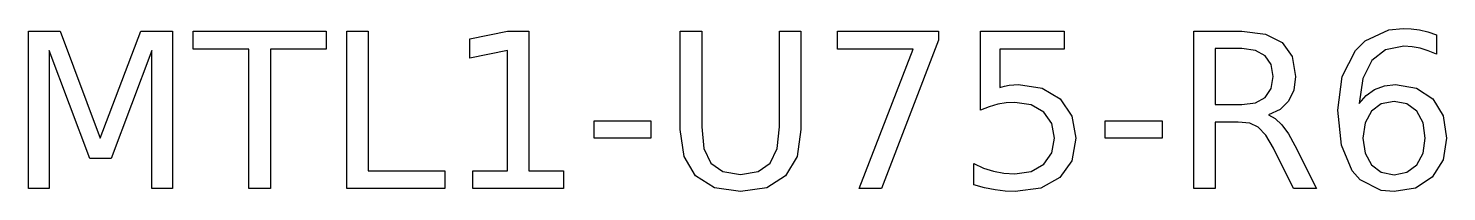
# Model space of a CAD drawing. Header units: millimetres. Extents: x -13 to 8.7, y 2 to 4.5.
import ezdxf

# ---------------------------------------------------------------- set-up
doc = ezdxf.new("R2010")
doc.units = ezdxf.units.MM

msp = doc.modelspace()

# ---------------------------------------------------------------- linework, layer by layer
at = {"layer": 'LASER_SIDE_MINUS_V'}
for points in [[(-13, 4.457), (-12.514, 4.457), (-11.9, 2.817), (-11.281, 4.457), (-10.795, 4.457), (-10.795, 2.047), (-11.114, 2.047), (-11.114, 4.163), (-11.735, 2.51), (-12.062, 2.51), (-12.683, 4.163), (-12.683, 2.047), (-13, 2.047)], [(-10.482, 4.457), (-8.444, 4.457), (-8.444, 4.182), (-9.299, 4.182), (-9.299, 2.047), (-9.627, 2.047), (-9.627, 4.182), (-10.482, 4.182)], [(-8.13, 4.457), (-7.804, 4.457), (-7.804, 2.321), (-6.63, 2.321), (-6.63, 2.047), (-8.13, 2.047)], [(-6.202, 2.321), (-5.67, 2.321), (-5.67, 4.16), (-6.249, 4.043), (-6.249, 4.34), (-5.673, 4.457), (-5.347, 4.457), (-5.347, 2.321), (-4.815, 2.321), (-4.815, 2.047), (-6.202, 2.047)], [(-3.03, 4.457), (-2.702, 4.457), (-2.702, 2.993), (-2.667, 2.659), (-2.562, 2.435), (-2.378, 2.307), (-2.107, 2.265), (-1.837, 2.307), (-1.653, 2.435), (-1.548, 2.659), (-1.513, 2.993), (-1.513, 4.457), (-1.185, 4.457), (-1.185, 2.952), (-1.244, 2.539), (-1.419, 2.241), (-1.707, 2.06), (-2.107, 2), (-2.508, 2.06), (-2.797, 2.241), (-2.972, 2.539), (-3.03, 2.952)], [(-0.627, 4.457), (0.922, 4.457), (0.922, 4.318), (0.047, 2.047), (-0.293, 2.047), (0.53, 4.182), (-0.627, 4.182)], [(1.562, 4.457), (2.841, 4.457), (2.841, 4.182), (1.86, 4.182), (1.86, 3.592), (1.931, 3.613), (2.002, 3.628), (2.073, 3.637), (2.144, 3.64), (2.505, 3.584), (2.783, 3.419), (2.96, 3.158), (3.019, 2.82), (2.958, 2.474), (2.777, 2.215), (2.485, 2.054), (2.094, 2), (1.941, 2.006), (1.785, 2.026), (1.625, 2.058), (1.46, 2.103), (1.46, 2.431), (1.607, 2.362), (1.76, 2.313), (1.919, 2.284), (2.087, 2.275), (2.337, 2.311), (2.529, 2.421), (2.652, 2.594), (2.693, 2.82), (2.652, 3.045), (2.529, 3.218), (2.337, 3.329), (2.087, 3.365), (1.957, 3.358), (1.826, 3.337), (1.695, 3.299), (1.562, 3.246)], [(5.967, 3.177), (6.071, 3.121), (6.171, 3.025), (6.271, 2.887), (6.37, 2.705), (6.702, 2.047), (6.351, 2.047), (6.043, 2.665), (5.925, 2.867), (5.811, 2.986), (5.679, 3.046), (5.505, 3.065), (5.15, 3.065), (5.15, 2.047), (4.824, 2.047), (4.824, 4.457), (5.56, 4.457), (5.921, 4.413), (6.177, 4.284), (6.329, 4.067), (6.38, 3.763), (6.354, 3.554), (6.274, 3.385), (6.145, 3.258)], [(8.535, 4.403), (8.535, 4.106), (8.411, 4.157), (8.287, 4.195), (8.162, 4.218), (8.039, 4.226), (7.754, 4.171), (7.546, 4.008), (7.412, 3.734), (7.352, 3.349), (7.459, 3.473), (7.59, 3.565), (7.741, 3.621), (7.907, 3.64), (8.232, 3.585), (8.481, 3.419), (8.639, 3.159), (8.691, 2.82), (8.636, 2.485), (8.472, 2.224), (8.216, 2.056), (7.888, 2), (7.691, 2.02), (7.371, 2.18), (7.248, 2.32), (7.083, 2.713), (7.027, 3.249), (7.095, 3.763), (7.298, 4.16), (7.446, 4.309), (7.809, 4.479), (8.026, 4.5), (8.15, 4.494), (8.274, 4.476), (8.402, 4.446)], [(5.15, 4.189), (5.15, 3.333), (5.56, 3.333), (5.767, 3.361), (5.916, 3.442), (6.006, 3.577), (6.036, 3.763), (6.006, 3.948), (5.916, 4.081), (5.767, 4.162), (5.56, 4.189)], [(7.888, 3.381), (7.691, 3.344), (7.54, 3.231), (7.444, 3.054), (7.412, 2.82), (7.444, 2.587), (7.54, 2.409), (7.691, 2.296), (7.888, 2.258), (8.084, 2.296), (8.235, 2.409), (8.331, 2.587), (8.363, 2.82), (8.331, 3.054), (8.235, 3.231), (8.084, 3.344)], [(-4.348, 3.084), (-3.478, 3.084), (-3.478, 2.82), (-4.348, 2.82)], [(3.469, 3.084), (4.339, 3.084), (4.339, 2.82), (3.469, 2.82)]]:
    msp.add_lwpolyline(points, close=True, dxfattribs=at)

doc.saveas('drawing.dxf')
